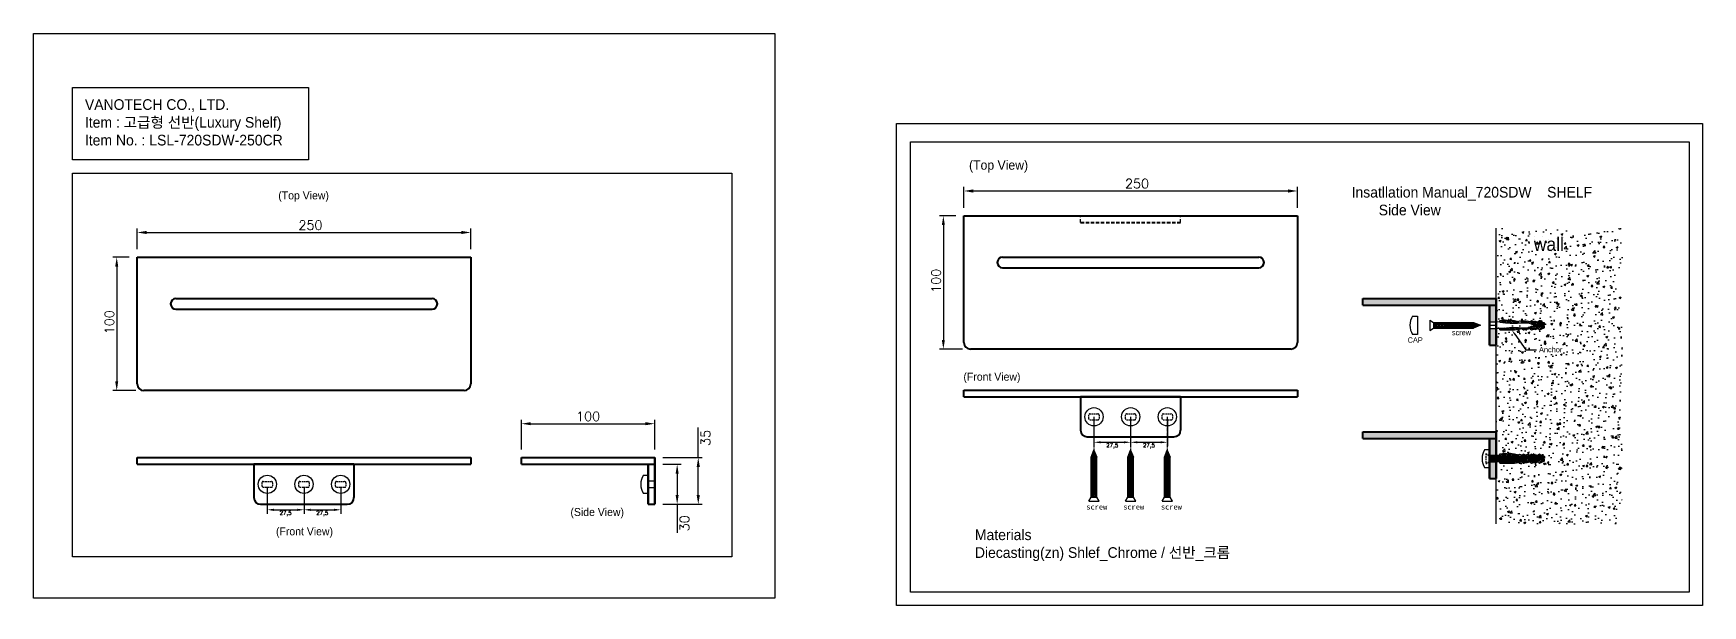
# Model space of a CAD drawing. Header units: millimetres. Extents: x -1927 to -675, y 727 to 1156.
import ezdxf
from ezdxf import colors
from ezdxf.entities.mleader import LeaderData, LeaderLine
from ezdxf.math import Vec2, Vec3

# ---------------------------------------------------------------- set-up
doc = ezdxf.new("R2010")
doc.units = ezdxf.units.MM
doc.header["$LTSCALE"] = 0.4
doc.linetypes.add('CENTER', pattern=[50.8, 31.75, -6.35, 6.35, -6.35])
doc.linetypes.add('HIDDEN', pattern=[9.525, 6.35, -3.175])
doc.layers.add('DWG', color=7, linetype='Continuous')
doc.layers.add('실선', color=7, linetype='Continuous', lineweight=25)
doc.styles.get("Standard").update_dxf_attribs({"font": 'txt.shx', "bigfont": 'whgtxt.shx'})
doc.styles.add('스타일', font='', dxfattribs={"height": 20})
doc.styles.get('스타일').set_extended_font_data('Gulim')
doc.dimstyles.new('ISO-25', dxfattribs={"dimtxt": 10, "dimasz": 3, "dimexe": 3, "dimexo": 2, "dimgap": 3, "dimtad": 2, "dimtxsty": 'Standard', "dimcen": 2.5, "dimadec": 0, "dimazin": 0, "dimtfac": 1, "dimtmove": 0, "dimatfit": 3, "dimfxl": 1, "dimarcsym": 0})

# ---------------------------------------------------------------- blocks, each defined once
blk = doc.blocks.new('*D14')
at = {"color": 0, "lineweight": -2, "transparency": 16777216}
for p, q in [((-1848.8, 994.6), (-1848.8, 1010.2)), ((-1841.8, 1007.2), (-1605.8, 1007.2)), ((-1598.8, 994.6), (-1598.8, 1010.2))]:
    blk.add_line(p, q, dxfattribs=at)
at = {"color": 0, "transparency": 16777216}
for points in [[(-1841.8, 1008.4), (-1841.8, 1006), (-1848.8, 1007.2)], [(-1605.8, 1008.4), (-1605.8, 1006), (-1598.8, 1007.2)]]:
    blk.add_solid(points, dxfattribs=at)
at = {"layer": 'Defpoints', "color": 0, "transparency": 16777216}
for p in [(-1598.8, 1007.2), (-1848.8, 988.6), (-1598.8, 988.6)]:
    blk.add_point(p, dxfattribs=at)
at = {"color": 7, "transparency": 16777216, "insert": (-1719, 1012.7), "char_height": 7, "attachment_point": 5}
blk.add_mtext('250', dxfattribs=at)
blk = doc.blocks.new('*D15')
at = {"color": 0, "lineweight": -2, "transparency": 16777216}
for p, q in [((-1854.8, 988.6), (-1867.2, 988.6)), ((-1864.2, 981.6), (-1864.2, 895.6)), ((-1849.8, 888.6), (-1867.2, 888.6))]:
    blk.add_line(p, q, dxfattribs=at)
at = {"color": 0, "transparency": 16777216}
for points in [[(-1865.4, 981.6), (-1863.1, 981.6), (-1864.2, 988.6)], [(-1865.4, 895.6), (-1863.1, 895.6), (-1864.2, 888.6)]]:
    blk.add_solid(points, dxfattribs=at)
at = {"layer": 'Defpoints', "color": 0, "transparency": 16777216}
for p in [(-1848.8, 988.6), (-1864.2, 888.6), (-1843.8, 888.6)]:
    blk.add_point(p, dxfattribs=at)
at = {"color": 7, "transparency": 16777216, "insert": (-1869.7, 939.9), "char_height": 7, "attachment_point": 5, "rotation": 90}
blk.add_mtext('100', dxfattribs=at)
blk = doc.blocks.new('*D12')
at = {"color": 0, "lineweight": -2, "transparency": 16777216}
for p, q in [((-1560.8, 844.4), (-1560.8, 866.8)), ((-1553.8, 863.8), (-1467.8, 863.8)), ((-1460.8, 844.4), (-1460.8, 866.8))]:
    blk.add_line(p, q, dxfattribs=at)
at = {"color": 0, "transparency": 16777216}
for points in [[(-1553.8, 865), (-1553.8, 862.7), (-1560.8, 863.8)], [(-1467.8, 865), (-1467.8, 862.7), (-1460.8, 863.8)]]:
    blk.add_solid(points, dxfattribs=at)
at = {"layer": 'Defpoints', "color": 0, "transparency": 16777216}
for p in [(-1460.8, 863.8), (-1560.8, 838.4), (-1460.8, 838.4)]:
    blk.add_point(p, dxfattribs=at)
at = {"color": 7, "transparency": 16777216, "insert": (-1510.8, 869.3), "char_height": 7, "attachment_point": 5}
blk.add_mtext('100', dxfattribs=at)
blk = doc.blocks.new('*D13')
at = {"color": 0, "lineweight": -2, "transparency": 16777216}
for p, q in [((-1454.8, 833.4), (-1441, 833.4)), ((-1444, 826.4), (-1444, 810.4)), ((-1454.8, 803.4), (-1441, 803.4)), ((-1444, 803.4), (-1444, 781.9))]:
    blk.add_line(p, q, dxfattribs=at)
at = {"color": 0, "transparency": 16777216}
for points in [[(-1445.2, 826.4), (-1442.9, 826.4), (-1444, 833.4)], [(-1445.2, 810.4), (-1442.9, 810.4), (-1444, 803.4)]]:
    blk.add_solid(points, dxfattribs=at)
at = {"layer": 'Defpoints', "color": 0, "transparency": 16777216}
for p in [(-1460.8, 833.4), (-1444, 833.4), (-1460.8, 803.4)]:
    blk.add_point(p, dxfattribs=at)
at = {"color": 7, "transparency": 16777216, "insert": (-1438.5, 789.1), "char_height": 7, "attachment_point": 5, "rotation": 90}
blk.add_mtext('30', dxfattribs=at)
blk = doc.blocks.new('*D11')
at = {"color": 0, "lineweight": -2, "transparency": 16777216}
for p, q in [((-1428.2, 838.4), (-1428.2, 861)), ((-1454.8, 838.4), (-1425.2, 838.4)), ((-1428.2, 810.4), (-1428.2, 831.4)), ((-1454.8, 803.4), (-1425.2, 803.4))]:
    blk.add_line(p, q, dxfattribs=at)
at = {"color": 0, "transparency": 16777216}
for points in [[(-1429.4, 831.4), (-1427, 831.4), (-1428.2, 838.4)], [(-1429.4, 810.4), (-1427, 810.4), (-1428.2, 803.4)]]:
    blk.add_solid(points, dxfattribs=at)
at = {"layer": 'Defpoints', "color": 0, "transparency": 16777216}
for p in [(-1460.8, 838.4), (-1460.8, 803.4), (-1428.2, 803.4)]:
    blk.add_point(p, dxfattribs=at)
at = {"color": 7, "transparency": 16777216, "insert": (-1422.7, 853.2), "char_height": 7, "attachment_point": 5, "rotation": 90}
blk.add_mtext('35', dxfattribs=at)
blk = doc.blocks.new('*D18')
at = {"color": 0, "lineweight": -2, "transparency": 16777216}
for p, q in [((-1131.5, 867), (-1131.5, 846.9)), ((-1104, 867), (-1104, 846.9)), ((-1126.5, 849.9), (-1109, 849.9))]:
    blk.add_line(p, q, dxfattribs=at)
at = {"color": 0, "transparency": 16777216}
for points in [[(-1126.5, 850.7), (-1126.5, 849.1), (-1131.5, 849.9)], [(-1109, 850.7), (-1109, 849.1), (-1104, 849.9)]]:
    blk.add_solid(points, dxfattribs=at)
at = {"layer": 'Defpoints', "color": 0, "transparency": 16777216}
for p in [(-1131.5, 869), (-1104, 869), (-1104, 849.9)]:
    blk.add_point(p, dxfattribs=at)
at = {"color": 7, "transparency": 16777216, "insert": (-1117.8, 847.2), "char_height": 3, "attachment_point": 5}
blk.add_mtext('27,5', dxfattribs=at)
blk = doc.blocks.new('*D19')
at = {"color": 0, "lineweight": -2, "transparency": 16777216}
for p, q in [((-1104, 867), (-1104, 846.9)), ((-1076.5, 867), (-1076.5, 846.9)), ((-1099, 849.9), (-1081.5, 849.9))]:
    blk.add_line(p, q, dxfattribs=at)
at = {"color": 0, "transparency": 16777216}
for points in [[(-1099, 850.7), (-1099, 849.1), (-1104, 849.9)], [(-1081.5, 850.7), (-1081.5, 849.1), (-1076.5, 849.9)]]:
    blk.add_solid(points, dxfattribs=at)
at = {"layer": 'Defpoints', "color": 0, "transparency": 16777216}
for p in [(-1104, 869), (-1076.5, 869), (-1076.5, 849.9)]:
    blk.add_point(p, dxfattribs=at)
at = {"color": 7, "transparency": 16777216, "insert": (-1090.3, 847.2), "char_height": 3, "attachment_point": 5}
blk.add_mtext('27,5', dxfattribs=at)
blk = doc.blocks.new('*D20')
at = {"color": 0, "lineweight": -2, "transparency": 16777216}
for p, q in [((-1229, 1025.7), (-1229, 1041.3)), ((-979, 1025.7), (-979, 1041.3)), ((-1222, 1038.3), (-986, 1038.3))]:
    blk.add_line(p, q, dxfattribs=at)
at = {"color": 0, "transparency": 16777216}
for points in [[(-1222, 1039.5), (-1222, 1037.1), (-1229, 1038.3)], [(-986, 1039.5), (-986, 1037.1), (-979, 1038.3)]]:
    blk.add_solid(points, dxfattribs=at)
at = {"layer": 'Defpoints', "color": 0, "transparency": 16777216}
for p in [(-979, 1038.3), (-1229, 1019.7), (-979, 1019.7)]:
    blk.add_point(p, dxfattribs=at)
at = {"color": 7, "transparency": 16777216, "insert": (-1099.2, 1043.8), "char_height": 7, "attachment_point": 5}
blk.add_mtext('250', dxfattribs=at)
blk = doc.blocks.new('*D21')
at = {"color": 0, "lineweight": -2, "transparency": 16777216}
for p, q in [((-1235, 1019.7), (-1247.4, 1019.7)), ((-1244.4, 1012.7), (-1244.4, 926.7)), ((-1230, 919.7), (-1247.4, 919.7))]:
    blk.add_line(p, q, dxfattribs=at)
at = {"color": 0, "transparency": 16777216}
for points in [[(-1245.6, 1012.7), (-1243.3, 1012.7), (-1244.4, 1019.7)], [(-1245.6, 926.7), (-1243.3, 926.7), (-1244.4, 919.7)]]:
    blk.add_solid(points, dxfattribs=at)
at = {"layer": 'Defpoints', "color": 0, "transparency": 16777216}
for p in [(-1229, 1019.7), (-1244.4, 919.7), (-1224, 919.7)]:
    blk.add_point(p, dxfattribs=at)
at = {"color": 7, "transparency": 16777216, "insert": (-1249.9, 971), "char_height": 7, "attachment_point": 5, "rotation": 90}
blk.add_mtext('100', dxfattribs=at)
blk = doc.blocks.new('*D22')
at = {"color": 0, "lineweight": -2, "transparency": 16777216}
for p, q in [((-1751.3, 816.4), (-1751.3, 796.3)), ((-1723.8, 816.4), (-1723.8, 796.3)), ((-1746.3, 799.3), (-1728.8, 799.3))]:
    blk.add_line(p, q, dxfattribs=at)
at = {"color": 0, "transparency": 16777216}
for points in [[(-1746.3, 800.1), (-1746.3, 798.4), (-1751.3, 799.3)], [(-1728.8, 800.1), (-1728.8, 798.4), (-1723.8, 799.3)]]:
    blk.add_solid(points, dxfattribs=at)
at = {"layer": 'Defpoints', "color": 0, "transparency": 16777216}
for p in [(-1751.3, 818.4), (-1723.8, 818.4), (-1723.8, 799.3)]:
    blk.add_point(p, dxfattribs=at)
at = {"color": 7, "transparency": 16777216, "insert": (-1737.6, 796.5), "char_height": 3, "attachment_point": 5}
blk.add_mtext('27,5', dxfattribs=at)
blk = doc.blocks.new('*D23')
at = {"color": 0, "lineweight": -2, "transparency": 16777216}
for p, q in [((-1723.8, 816.4), (-1723.8, 796.3)), ((-1696.3, 816.4), (-1696.3, 796.3)), ((-1718.8, 799.3), (-1701.3, 799.3))]:
    blk.add_line(p, q, dxfattribs=at)
at = {"color": 0, "transparency": 16777216}
for points in [[(-1718.8, 800.1), (-1718.8, 798.4), (-1723.8, 799.3)], [(-1701.3, 800.1), (-1701.3, 798.4), (-1696.3, 799.3)]]:
    blk.add_solid(points, dxfattribs=at)
at = {"layer": 'Defpoints', "color": 0, "transparency": 16777216}
for p in [(-1723.8, 818.4), (-1696.3, 818.4), (-1696.3, 799.3)]:
    blk.add_point(p, dxfattribs=at)
at = {"color": 7, "transparency": 16777216, "insert": (-1710.1, 796.5), "char_height": 3, "attachment_point": 5}
blk.add_mtext('27,5', dxfattribs=at)

msp = doc.modelspace()

# ---------------------------------------------------------------- hatches: boundary and pattern name
h = msp.add_hatch()
h.set_pattern_fill('AR-CONC', color=256, scale=0.08)
h.set_pattern_definition([(50, (-2894.735, -590.779), (14.574774, -1.275127), [1.524, -16.764]), (355, (-2894.735, -590.779), (-2.81947, 15.28455), [1.2192, -13.41125]), (100.45144, (-2893.52, -590.885), (11.7553, 14.00942), [1.2952, -14.24722]), (46.1842, (-2894.735, -586.715), (21.68632, -3.36339), [2.286, -25.146]), (96.6356, (-2892.928, -586.995), (18.99233, 19.79409), [1.9428, -21.37085]), (351.18415, (-2894.735, -586.715), (18.99233, 19.79409), [1.8288, -20.11678]), (21, (-2892.703, -587.731), (12.12915, -8.181216), [1.524, -16.764]), (326, (-2892.703, -587.731), (4.94416, 14.73504), [1.2192, -13.4112]), (71.45144, (-2891.692, -588.413), (17.07331, 6.55382), [1.2952, -14.247195]), (37.5, (-2894.735, -590.779), (0.247088, 6.764403), [0, -13.24864, 0, -13.6144, 0, -13.462]), (7.5, (-2894.735, -590.779), (5.345573, 8.014446), [0, -7.76224, 0, -12.94384, 0, -5.1308]), (327.5, (-2899.2663, -590.779), (10.847248, -0.4583), [0, -5.08, 0, -15.8496, 0, -21.0312]), (317.5, (-2901.298, -590.779), (11.850335, 2.03412), [0, -6.604, 0, -10.52576, 0, -14.9352])])
h.paths.add_polyline_path([(-735.388, 1010.365), (-829.963, 1010.365), (-829.963, 940.116), (-827.263, 940.116), (-827.263, 941.116), (-824.763, 941.116), (-824.763, 942.116), (-820.763, 941.116), (-820.763, 942.116), (-816.763, 941.116), (-815.921, 941.116), (-815.836, 941.031), (-813.321, 940.528, 0.14471399), (-813.208, 940.538), (-812.645, 940.761), (-810.412, 940.11, 0.77610035), (-810.215, 940.443), (-810.096, 940.35), (-809.647, 941.113), (-807.327, 940.533, 0.16132041), (-807.202, 940.542), (-806.663, 940.766), (-804.414, 940.111, 0.77610035), (-804.217, 940.444), (-803.781, 940.909), (-803.663, 941.116), (-801.412, 940.554, 1.40599434), (-800.852, 940.609, -0.25280737), (-800.722, 940.747), (-800.907, 940.687), (-800.59, 940.37, 0.60094222), (-801.171, 940.696, -0.25280737), (-801.301, 940.558), (-800.663, 940.766), (-798.411, 940.11, 0.77610035), (-798.214, 940.443), (-798.1, 940.339), (-797.642, 941.107), (-793.763, 939.366), (-793.763, 937.616), (-829.963, 937.616), (-829.963, 936.116), (-829.963, 935.116), (-827.263, 935.116), (-827.263, 935.366), (-822.017, 935.755), (-821.225, 935.814), (-819.991, 935.905), (-818.756, 935.997), (-817.438, 936.004), (-816.067, 935.959), (-814.697, 935.915), (-813.327, 935.87), (-811.956, 935.826), (-810.586, 935.781), (-809.409, 934.492, -1.13534124), (-809.723, 934.249), (-810.184, 935.032, 0.34318975), (-810.412, 935.123), (-812.09, 934.634), (-813.327, 935.87), (-814.697, 935.915), (-813.459, 934.677), (-816.774, 934.014), (-816.876, 934.116), (-824.763, 934.116), (-827.263, 934.116), (-827.263, 935.116), (-829.963, 935.116), (-829.963, 921.116), (-829.963, 840.135), (-827.263, 840.135), (-827.263, 841.135), (-824.763, 841.135), (-824.763, 842.135), (-820.763, 841.135), (-820.763, 842.135), (-816.763, 841.135), (-815.921, 841.135), (-815.836, 841.05), (-813.321, 840.546, 0.14471399), (-813.208, 840.557), (-812.645, 840.78), (-810.412, 840.128, 0.77610035), (-810.215, 840.462), (-810.096, 840.368), (-809.647, 841.131), (-807.327, 840.551, 0.16132041), (-807.202, 840.56), (-806.663, 840.785), (-804.414, 840.129, 0.77610035), (-804.217, 840.462), (-803.781, 840.927), (-803.663, 841.135), (-801.412, 840.572, 1.40599434), (-800.852, 840.628, -0.25280737), (-800.722, 840.766), (-800.907, 840.705), (-800.59, 840.388, 0.60094222), (-801.171, 840.714, -0.25280737), (-801.301, 840.576), (-800.663, 840.785), (-798.411, 840.128, 0.77610035), (-798.214, 840.462), (-798.1, 840.358), (-797.642, 841.126), (-793.763, 839.385), (-793.763, 838.385), (-803.462, 838.385), (-803.462, 838.809), (-804.555, 839.049), (-806.254, 839.422), (-807.588, 839.431), (-808.958, 839.475), (-810.394, 839.585), (-813.046, 839.585), (-813.921, 839.135), (-815.247, 839.135), (-816.573, 839.135), (-829.963, 839.604), (-829.963, 835.135), (-827.263, 835.135), (-827.263, 835.385), (-822.017, 835.773), (-821.225, 835.832), (-819.991, 835.924), (-818.756, 836.015), (-817.438, 836.022), (-816.067, 835.978), (-814.697, 835.933), (-813.327, 835.889), (-811.956, 835.844), (-810.586, 835.8), (-809.216, 835.755), (-807.846, 835.711), (-806.494, 835.685), (-805.831, 836.348), (-804.708, 836.551), (-803.591, 836.759), (-803.591, 836.885), (-803.462, 836.885), (-793.763, 836.885), (-793.763, 835.885), (-797.642, 834.144), (-798.184, 835.052, 0.34165706), (-798.411, 835.142), (-800.663, 834.485), (-801.301, 834.694, 0.25534685), (-801.49, 834.659), (-801.506, 834.674), (-803.663, 834.135), (-804.185, 835.048, 0.34684468), (-804.414, 835.141), (-805.603, 834.794), (-806.494, 835.685), (-807.846, 835.711), (-809.216, 835.755), (-810.586, 835.8), (-811.956, 835.844), (-813.327, 835.889), (-814.697, 835.933), (-813.459, 834.696), (-816.774, 834.033), (-816.876, 834.135), (-824.763, 834.135), (-827.263, 834.135), (-827.263, 835.135), (-829.963, 835.135), (-829.963, 821.135), (-829.963, 788.684), (-735.388, 788.684)])
h.paths.add_polyline_path([(-807.202, 834.709, 0.16132041), (-807.327, 834.719), (-809.647, 834.139), (-810.184, 835.051, 0.34318975), (-810.412, 835.141), (-812.663, 834.485), (-812.728, 834.512, 0.17129273), (-812.595, 834.505), (-810.263, 835.185), (-809.723, 834.268, 0.33237864), (-809.502, 834.175), (-807.263, 834.735)], flags=16)
h.paths.add_polyline_path([(-793.763, 936.866), (-793.763, 937.216), (-802.156, 937.216), (-802.617, 937.093), (-802.391, 936.866)], flags=16)
h.paths.add_polyline_path([(-793.881, 935.813), (-797.642, 934.126), (-798.184, 935.034, 0.34165706), (-798.411, 935.123), (-800.663, 934.466), (-801.301, 934.675, 0.25534685), (-801.49, 934.64), (-801.506, 934.656), (-803.663, 934.116), (-804.185, 935.03, 0.57941399), (-804.532, 935.03), (-804.577, 935.075), (-806.663, 934.466), (-807.202, 934.691, 0.16132041), (-807.327, 934.7), (-808.009, 934.53), (-809.216, 935.737), (-807.846, 935.692), (-806.494, 935.666), (-805.831, 936.329), (-804.708, 936.533), (-803.591, 936.741), (-801.634, 934.784), (-800.722, 934.486, 0.15105361), (-800.603, 934.484), (-798.089, 935.217), (-797.198, 934.325), (-793.881, 935.813, 0.52519749), (-793.821, 936.137), (-794.436, 936.866), (-793.821, 936.137, -0.52519749)], flags=16)
h.paths.add_polyline_path([(-798.826, 915.171), (-779.036, 915.171), (-779.036, 923.414), (-798.826, 923.414)], flags=24)
h.paths.add_polyline_path([(-804.254, 987.942), (-775.189, 987.942), (-775.189, 1008.549), (-804.254, 1008.549)], flags=24)
h = msp.add_hatch(color=256)
h.dxf.hatch_style = 1
h.paths.add_polyline_path([(-829.963, 957.616), (-929.963, 957.616), (-929.963, 952.616), (-829.963, 952.616)])
h.paths.add_polyline_path([(-829.963, 952.616), (-834.963, 952.616), (-834.963, 940.116), (-829.963, 940.116)])
h.paths.add_polyline_path([(-829.963, 935.116), (-834.963, 935.116), (-834.963, 922.616), (-829.963, 922.616)])
h = msp.add_hatch()
h.set_pattern_fill('ANSI31', color=256, scale=0.25, angle=90, style=0)
h.set_pattern_definition([(135, (293.0366, 884.62), (-0.561266, -0.561266), [])])
h.paths.add_polyline_path([(-847.003, 935.571), (-841.635, 937.616), (-847.003, 939.661), (-876.975, 939.661), (-876.975, 935.571)])
h = msp.add_hatch(color=256)
h.dxf.hatch_style = 1
h.paths.add_polyline_path([(-829.963, 857.635), (-929.963, 857.635), (-929.963, 852.635), (-829.963, 852.635)])
h.paths.add_polyline_path([(-829.963, 852.635), (-834.963, 852.635), (-834.963, 840.135), (-829.963, 840.135)])
h.paths.add_polyline_path([(-829.963, 835.135), (-834.963, 835.135), (-834.963, 830.78), (-834.963, 822.635), (-829.963, 822.635)])
h = msp.add_hatch()
h.set_pattern_fill('ANSI31', color=256, scale=0.25, angle=180, style=0)
h.set_pattern_definition([(225, (-1078.5284, 1978.68), (0.561266, -0.561266), [])])
h.paths.add_polyline_path([(-1129.48, 838.641), (-1131.525, 844.008), (-1133.57, 838.641), (-1133.57, 808.668), (-1129.48, 808.668)])
h = msp.add_hatch()
h.set_pattern_fill('ANSI31', color=256, scale=0.25, angle=180, style=0)
h.set_pattern_definition([(225, (-1051.0284, 1978.68), (0.561266, -0.561266), [])])
h.paths.add_polyline_path([(-1101.98, 838.641), (-1104.025, 844.008), (-1106.07, 838.641), (-1106.07, 808.668), (-1101.98, 808.668)])
h = msp.add_hatch()
h.set_pattern_fill('ANSI31', color=256, scale=0.25, angle=180, style=0)
h.set_pattern_definition([(225, (-1023.5284, 1978.68), (0.561266, -0.561266), [])])
h.paths.add_polyline_path([(-1074.48, 838.641), (-1076.525, 844.008), (-1078.57, 838.641), (-1078.57, 808.668), (-1074.48, 808.668)])
h = msp.add_hatch()
h.set_pattern_fill('ANSI31', color=256, scale=0.25, angle=90, style=0)
h.set_pattern_definition([(135, (335.04896, 784.6383), (-0.561266, -0.561266), [])])
h.paths.add_polyline_path([(-804.99, 835.59), (-799.623, 837.635), (-804.99, 839.68), (-834.963, 839.68), (-834.963, 835.59)])

# ---------------------------------------------------------------- linework, layer by layer
at = {"color": 3}
msp.add_line((-1897.369, 1051.63), (-1897.369, 1051.63), dxfattribs=at)
at = {"lineweight": 40}
for p, q in [((-1229.025, 1019.746), (-979.025, 1019.746)), ((-1229.025, 924.746), (-1229.025, 1019.746)), ((-979.025, 1019.746), (-979.025, 924.746)), ((-1200.025, 988.746), (-1008.025, 988.746)), ((-1848.826, 988.649), (-1598.826, 988.649)), ((-1848.826, 893.649), (-1848.826, 988.649)), ((-1598.826, 988.649), (-1598.826, 893.649)), ((-1200.025, 980.746), (-1008.025, 980.746)), ((-1819.826, 957.649), (-1627.826, 957.649)), ((-929.963, 952.616), (-929.963, 957.616)), ((-929.963, 957.616), (-829.963, 957.616)), ((-929.963, 952.616), (-829.963, 952.616)), ((-834.963, 922.616), (-834.963, 952.616)), ((-834.963, 952.616), (-834.963, 922.616)), ((-829.963, 922.616), (-829.963, 957.616)), ((-829.963, 957.616), (-829.963, 922.616)), ((-1819.826, 949.649), (-1627.826, 949.649)), ((-984.025, 919.746), (-1224.025, 919.746)), ((-834.963, 922.616), (-829.963, 922.616)), ((-834.963, 922.616), (-829.963, 922.616)), ((-1603.826, 888.649), (-1843.826, 888.649)), ((-1229.025, 889.008), (-979.025, 889.008)), ((-1229.025, 884.008), (-1229.025, 889.008)), ((-979.025, 889.008), (-979.025, 884.008)), ((-1229.025, 884.008), (-979.025, 884.008)), ((-1066.525, 884.008), (-1141.525, 884.008)), ((-1141.525, 884.008), (-1141.525, 859.008)), ((-1106.525, 884.008), (-1101.525, 884.008)), ((-1106.525, 884.008), (-1101.525, 884.008)), ((-1106.525, 884.008), (-1101.525, 884.008)), ((-1066.525, 884.008), (-1066.525, 859.008)), ((-1136.525, 854.008), (-1071.525, 854.008)), ((-929.963, 852.635), (-929.963, 857.635)), ((-929.963, 857.635), (-829.963, 857.635)), ((-929.963, 852.635), (-829.963, 852.635)), ((-834.963, 822.635), (-834.963, 852.635)), ((-834.963, 852.635), (-834.963, 822.635)), ((-829.963, 822.635), (-829.963, 857.635)), ((-829.963, 857.635), (-829.963, 822.635)), ((-1848.826, 838.381), (-1598.826, 838.381)), ((-1848.826, 833.381), (-1848.826, 838.381)), ((-1848.826, 833.381), (-1598.826, 833.381)), ((-1686.326, 833.381), (-1761.326, 833.381)), ((-1761.326, 833.381), (-1761.326, 808.381)), ((-1726.326, 833.381), (-1721.326, 833.381)), ((-1726.326, 833.381), (-1721.326, 833.381)), ((-1726.326, 833.381), (-1721.326, 833.381)), ((-1686.326, 833.381), (-1686.326, 808.381)), ((-1598.826, 838.381), (-1598.826, 833.381)), ((-1560.774, 833.381), (-1560.774, 838.381)), ((-1560.774, 838.381), (-1460.774, 838.381)), ((-1560.774, 833.381), (-1460.774, 833.381)), ((-1465.774, 803.381), (-1465.774, 833.381)), ((-1465.774, 833.381), (-1465.774, 803.381)), ((-1460.774, 803.381), (-1460.774, 838.381)), ((-1460.774, 838.381), (-1460.774, 803.381)), ((-834.963, 822.635), (-829.963, 822.635)), ((-834.963, 822.635), (-829.963, 822.635)), ((-1756.326, 803.381), (-1691.326, 803.381)), ((-1465.774, 803.381), (-1460.774, 803.381)), ((-1465.774, 803.381), (-1460.774, 803.381))]:
    msp.add_line(p, q, dxfattribs=at)
at = {"linetype": 'HIDDEN'}
for p, q in [((-1141.525, 1014.746), (-1141.525, 1019.746)), ((-1066.525, 1014.746), (-1066.525, 1019.746))]:
    msp.add_line(p, q, dxfattribs=at)
at = {"linetype": 'HIDDEN', "lineweight": 40}
msp.add_line((-1141.525, 1014.746), (-1066.525, 1014.746), dxfattribs=at)
at = {"lineweight": -3}
for p, q in [((-892.61, 944.462), (-889.01, 944.462)), ((-889.01, 944.462), (-889.01, 930.762)), ((-889.01, 930.762), (-892.61, 930.762)), ((-838.563, 844.48), (-834.963, 844.48)), ((-834.963, 844.48), (-834.963, 830.78)), ((-834.963, 830.78), (-838.563, 830.78)), ((-1469.374, 825.231), (-1465.774, 825.231)), ((-1465.774, 825.231), (-1465.774, 811.531)), ((-1465.774, 811.531), (-1469.374, 811.531))]:
    msp.add_line(p, q, dxfattribs=at)
at = {"lineweight": 30}
for p, q in [((-879.805, 941.441), (-879.805, 933.791)), ((-1135.35, 805.838), (-1127.7, 805.838)), ((-1107.85, 805.838), (-1100.2, 805.838)), ((-1080.35, 805.838), (-1072.7, 805.838))]:
    msp.add_line(p, q, dxfattribs=at)
for p, q in [((-879.805, 941.441), (-876.975, 939.661)), ((-879.805, 941.441), (-879.805, 933.791)), ((-876.975, 939.661), (-847.003, 939.661)), ((-876.975, 939.661), (-876.975, 935.571)), ((-847.003, 939.661), (-841.635, 937.616)), ((-822.9, 939.543), (-822.255, 939.496)), ((-822.255, 939.496), (-820.823, 939.39)), ((-820.823, 939.39), (-819.392, 939.283)), ((-819.392, 939.283), (-817.96, 939.177)), ((-817.96, 939.177), (-816.573, 939.116)), ((-816.573, 939.116), (-815.247, 939.116)), ((-815.247, 939.116), (-813.921, 939.116)), ((-813.921, 939.116), (-813.046, 939.566)), ((-813.046, 939.566), (-810.394, 939.566)), ((-810.394, 939.566), (-808.958, 939.457)), ((-808.958, 939.457), (-807.588, 939.412)), ((-807.588, 939.412), (-806.254, 939.404)), ((-806.254, 939.404), (-804.555, 939.031)), ((-804.555, 939.031), (-803.462, 938.791)), ((-803.462, 938.791), (-803.462, 938.366)), ((-879.805, 933.791), (-876.975, 935.571)), ((-876.975, 935.571), (-847.003, 935.571)), ((-841.635, 937.616), (-847.003, 935.571)), ((-822.017, 935.755), (-821.225, 935.814)), ((-821.225, 935.814), (-819.991, 935.905)), ((-819.991, 935.905), (-818.756, 935.997)), ((-818.756, 935.997), (-817.438, 936.004)), ((-817.438, 936.004), (-816.067, 935.959)), ((-816.067, 935.959), (-814.697, 935.915)), ((-814.697, 935.915), (-813.327, 935.87)), ((-813.327, 935.87), (-811.956, 935.826)), ((-811.956, 935.826), (-810.586, 935.781)), ((-810.586, 935.781), (-809.216, 935.737)), ((-809.216, 935.737), (-807.846, 935.692)), ((-807.846, 935.692), (-806.494, 935.666)), ((-806.494, 935.666), (-805.831, 936.329)), ((-805.831, 936.329), (-804.708, 936.533)), ((-804.708, 936.533), (-803.591, 936.741)), ((-803.591, 936.741), (-803.591, 936.866)), ((-803.591, 936.866), (-803.462, 936.866)), ((-1133.57, 838.641), (-1131.525, 844.008)), ((-1133.57, 808.668), (-1133.57, 838.641)), ((-1131.525, 844.008), (-1129.48, 838.641)), ((-1129.48, 808.668), (-1129.48, 838.641)), ((-1106.07, 838.641), (-1104.025, 844.008)), ((-1106.07, 808.668), (-1106.07, 838.641)), ((-1104.025, 844.008), (-1101.98, 838.641)), ((-1101.98, 808.668), (-1101.98, 838.641)), ((-1078.57, 838.641), (-1076.525, 844.008)), ((-1078.57, 808.668), (-1078.57, 838.641)), ((-1076.525, 844.008), (-1074.48, 838.641)), ((-1074.48, 808.668), (-1074.48, 838.641)), ((-834.963, 839.68), (-804.99, 839.68)), ((-832.133, 839.68), (-802.16, 839.68)), ((-831.133, 839.68), (-801.16, 839.68)), ((-822.9, 839.562), (-822.255, 839.514)), ((-822.255, 839.514), (-820.823, 839.408)), ((-820.823, 839.408), (-819.392, 839.302)), ((-819.392, 839.302), (-817.96, 839.196)), ((-817.96, 839.196), (-816.573, 839.135)), ((-816.573, 839.135), (-815.247, 839.135)), ((-815.247, 839.135), (-813.921, 839.135)), ((-813.921, 839.135), (-813.046, 839.585)), ((-813.046, 839.585), (-810.394, 839.585)), ((-810.394, 839.585), (-808.958, 839.475)), ((-808.958, 839.475), (-807.588, 839.431)), ((-807.588, 839.431), (-806.254, 839.422)), ((-806.254, 839.422), (-804.555, 839.049)), ((-804.99, 839.68), (-799.623, 837.635)), ((-804.555, 839.049), (-803.462, 838.809)), ((-803.462, 838.809), (-803.462, 838.385)), ((-802.16, 839.68), (-796.793, 837.635)), ((-801.16, 839.68), (-795.793, 837.635)), ((-834.963, 835.59), (-804.99, 835.59)), ((-832.133, 835.59), (-802.16, 835.59)), ((-831.133, 835.59), (-801.16, 835.59)), ((-822.017, 835.773), (-821.225, 835.832)), ((-821.225, 835.832), (-819.991, 835.924)), ((-819.991, 835.924), (-818.756, 836.015)), ((-818.756, 836.015), (-817.438, 836.022)), ((-817.438, 836.022), (-816.067, 835.978)), ((-816.067, 835.978), (-814.697, 835.933)), ((-814.697, 835.933), (-813.327, 835.889)), ((-813.327, 835.889), (-811.956, 835.844)), ((-811.956, 835.844), (-810.586, 835.8)), ((-810.586, 835.8), (-809.216, 835.755)), ((-809.216, 835.755), (-807.846, 835.711)), ((-807.846, 835.711), (-806.494, 835.685)), ((-806.494, 835.685), (-805.831, 836.348)), ((-805.831, 836.348), (-804.708, 836.551)), ((-799.623, 837.635), (-804.99, 835.59)), ((-804.708, 836.551), (-803.591, 836.759)), ((-803.591, 836.759), (-803.591, 836.885)), ((-803.591, 836.885), (-803.462, 836.885)), ((-796.793, 837.635), (-802.16, 835.59)), ((-795.793, 837.635), (-801.16, 835.59)), ((-1135.35, 805.838), (-1133.57, 808.668)), ((-1135.35, 805.838), (-1127.7, 805.838)), ((-1133.57, 808.668), (-1129.48, 808.668)), ((-1127.7, 805.838), (-1129.48, 808.668)), ((-1107.85, 805.838), (-1106.07, 808.668)), ((-1107.85, 805.838), (-1100.2, 805.838)), ((-1106.07, 808.668), (-1101.98, 808.668)), ((-1100.2, 805.838), (-1101.98, 808.668)), ((-1080.35, 805.838), (-1078.57, 808.668)), ((-1080.35, 805.838), (-1072.7, 805.838)), ((-1078.57, 808.668), (-1074.48, 808.668)), ((-1072.7, 805.838), (-1074.48, 808.668))]:
    msp.add_line(p, q)
at = {"linetype": 'HIDDEN', "lineweight": -3, "ltscale": 0.2}
for p, q in [((-834.963, 940.116), (-829.963, 940.116)), ((-834.963, 935.116), (-829.963, 935.116)), ((-834.963, 840.135), (-829.963, 840.135)), ((-834.963, 835.135), (-829.963, 835.135)), ((-1465.774, 820.881), (-1460.774, 820.881)), ((-1465.774, 815.881), (-1460.774, 815.881))]:
    msp.add_line(p, q, dxfattribs=at)
at = {"color": 7, "linetype": 'Continuous', "lineweight": 15}
for p, q in [((-827.263, 940.116), (-829.963, 940.116)), ((-827.263, 939.866), (-827.263, 940.116)), ((-829.963, 935.116), (-827.263, 935.116)), ((-827.263, 935.116), (-827.263, 935.366)), ((-827.263, 840.135), (-829.963, 840.135)), ((-827.263, 839.885), (-827.263, 840.135)), ((-829.963, 835.135), (-827.263, 835.135)), ((-827.263, 835.135), (-827.263, 835.385))]:
    msp.add_line(p, q, dxfattribs=at)
at = {"color": 1, "linetype": 'CENTER', "lineweight": -3, "ltscale": 0.2}
for p, q in [((-834.963, 937.616), (-829.963, 937.616)), ((-834.963, 837.635), (-829.963, 837.635))]:
    msp.add_line(p, q, dxfattribs=at)
at = {"color": 1, "linetype": 'CENTER', "ltscale": 0.05}
msp.add_line((-833.963, 937.616), (-829.963, 937.616), dxfattribs=at)
at = {"linetype": 'HIDDEN', "lineweight": -3, "ltscale": 0.4}
for p, q in [((-1135.525, 870.208), (-1135.525, 867.808)), ((-1134.525, 871.208), (-1128.525, 871.208)), ((-1134.525, 866.808), (-1128.525, 866.808)), ((-1127.525, 870.208), (-1127.525, 867.808)), ((-1108.025, 870.208), (-1108.025, 867.808)), ((-1107.025, 871.208), (-1101.025, 871.208)), ((-1107.025, 866.808), (-1101.025, 866.808)), ((-1100.025, 870.208), (-1100.025, 867.808)), ((-1080.525, 870.208), (-1080.525, 867.808)), ((-1079.525, 871.208), (-1073.525, 871.208)), ((-1079.525, 866.808), (-1073.525, 866.808)), ((-1072.525, 870.208), (-1072.525, 867.808)), ((-1755.326, 819.581), (-1755.326, 817.181)), ((-1754.326, 820.581), (-1748.326, 820.581)), ((-1754.326, 816.181), (-1748.326, 816.181)), ((-1747.326, 819.581), (-1747.326, 817.181)), ((-1727.826, 819.581), (-1727.826, 817.181)), ((-1726.826, 820.581), (-1720.826, 820.581)), ((-1726.826, 816.181), (-1720.826, 816.181)), ((-1719.826, 819.581), (-1719.826, 817.181)), ((-1700.326, 819.581), (-1700.326, 817.181)), ((-1699.326, 820.581), (-1693.326, 820.581)), ((-1699.326, 816.181), (-1693.326, 816.181)), ((-1692.326, 819.581), (-1692.326, 817.181))]:
    msp.add_line(p, q, dxfattribs=at)
at = {"color": 1, "linetype": 'CENTER', "ltscale": 0.2}
for p, q in [((-1131.525, 869.008), (-1131.525, 844.008)), ((-1104.025, 869.008), (-1104.025, 844.008)), ((-1076.525, 869.008), (-1076.525, 844.008))]:
    msp.add_line(p, q, dxfattribs=at)
at = {"linetype": 'HIDDEN', "lineweight": 30, "ltscale": 0.5}
msp.add_line((-837.793, 841.46), (-837.793, 833.81), dxfattribs=at)
at = {"linetype": 'HIDDEN', "ltscale": 0.5}
for p, q in [((-837.793, 841.46), (-834.963, 839.68)), ((-837.793, 841.46), (-837.793, 833.81)), ((-834.963, 839.68), (-834.963, 835.59)), ((-837.793, 833.81), (-834.963, 835.59))]:
    msp.add_line(p, q, dxfattribs=at)
at = {"color": 6}
msp.add_line((-829.963, 837.635), (-795.793, 837.635), dxfattribs=at)
at = {"color": 3}
for points in [[(-1926.707, 1156.462), (-1370.901, 1156.462), (-1370.901, 733.089), (-1926.707, 733.089)], [(-1897.416, 1115.934), (-1720.547, 1115.934), (-1720.547, 1061.777), (-1897.416, 1061.777)], [(-1279.647, 1088.785), (-675.165, 1088.785), (-675.165, 727.446), (-1279.647, 727.446)]]:
    msp.add_lwpolyline(points, close=True, dxfattribs=at)
at = {"color": 6}
for points in [[(-1269.062, 1075.101), (-685.165, 1075.101), (-685.165, 737.446), (-1269.062, 737.446)], [(-1402.945, 764.028), (-1897.369, 764.028), (-1897.369, 1051.63), (-1402.945, 1051.63)]]:
    msp.add_lwpolyline(points, close=True, dxfattribs=at)
msp.add_lwpolyline([(-829.963, 788.684), (-829.963, 1010.365)])
at = {"lineweight": -3}
for centre in [(-1131.525, 869.008), (-1104.025, 869.008), (-1076.525, 869.008), (-1751.326, 818.381), (-1723.826, 818.381), (-1696.326, 818.381)]:
    msp.add_circle(centre, 6.85, dxfattribs=at)
at = {"lineweight": 40}
for centre, radius, start, end in [((-1200.025, 984.746), 4, 90, 270), ((-1008.025, 984.746), 4, 270, 90), ((-1819.826, 953.649), 4, 90, 270), ((-1627.826, 953.649), 4, 270, 90), ((-1224.025, 924.746), 5, 180, 270), ((-984.025, 924.746), 5, 270, 0), ((-1843.826, 893.649), 5, 180, 270), ((-1603.826, 893.649), 5, 270, 0), ((-1136.525, 859.008), 5, 180, 270), ((-1071.525, 859.008), 5, 270, 0), ((-1756.326, 808.381), 5, 180, 270), ((-1691.326, 808.381), 5, 270, 0)]:
    msp.add_arc(centre, radius, start, end, dxfattribs=at)
at = {"lineweight": -3}
for centre in [(-881.751, 937.612), (-827.704, 837.63), (-1458.515, 818.381)]:
    msp.add_arc(centre, 12.839, 147.756009, 212.243991, dxfattribs=at)
at = {"linetype": 'HIDDEN', "lineweight": -3, "ltscale": 0.4}
for centre, start, end in [((-1134.525, 870.208), 90, 180), ((-1134.525, 867.808), 180, 270), ((-1128.525, 870.208), 0, 90), ((-1128.525, 867.808), 270, 0), ((-1107.025, 870.208), 90, 180), ((-1107.025, 867.808), 180, 270), ((-1101.025, 870.208), 0, 90), ((-1101.025, 867.808), 270, 0), ((-1079.525, 870.208), 90, 180), ((-1079.525, 867.808), 180, 270), ((-1073.525, 870.208), 0, 90), ((-1073.525, 867.808), 270, 0), ((-1754.326, 819.581), 90, 180), ((-1754.326, 817.181), 180, 270), ((-1748.326, 819.581), 0, 90), ((-1748.326, 817.181), 270, 0), ((-1726.826, 819.581), 90, 180), ((-1726.826, 817.181), 180, 270), ((-1720.826, 819.581), 0, 90), ((-1720.826, 817.181), 270, 0), ((-1699.326, 819.581), 90, 180), ((-1699.326, 817.181), 180, 270), ((-1693.326, 819.581), 0, 90), ((-1693.326, 817.181), 270, 0)]:
    msp.add_arc(centre, 1, start, end, dxfattribs=at)
at = {"layer": 'DWG'}
for p, q in [((-827.263, 941.116), (-816.283, 941.116)), ((-827.263, 939.866), (-827.263, 941.116)), ((-827.263, 939.866), (-822.9, 939.543)), ((-824.763, 941.116), (-824.763, 941.86)), ((-824.514, 942.054), (-820.763, 941.116)), ((-820.763, 941.116), (-820.763, 941.86)), ((-820.514, 942.054), (-816.763, 941.116)), ((-816.243, 941.113), (-813.321, 940.528)), ((-812.709, 940.736), (-813.208, 940.538)), ((-810.412, 940.11), (-812.579, 940.742)), ((-809.723, 940.984), (-810.184, 940.201)), ((-809.502, 941.076), (-807.327, 940.533)), ((-806.728, 940.739), (-807.202, 940.542)), ((-804.414, 940.111), (-806.595, 940.747)), ((-803.738, 940.985), (-804.185, 940.203)), ((-803.516, 941.08), (-801.412, 940.554)), ((-800.722, 940.747), (-801.301, 940.558)), ((-800.603, 940.749), (-798.411, 940.11)), ((-798.184, 940.199), (-797.733, 940.954)), ((-797.48, 941.034), (-793.881, 939.42)), ((-793.763, 939.237), (-793.763, 938.016)), ((-827.263, 935.366), (-822.017, 935.755)), ((-827.263, 934.116), (-827.263, 935.366)), ((-827.263, 934.116), (-824.763, 934.116)), ((-824.763, 934.116), (-816.763, 934.116)), ((-816.763, 934.116), (-816.283, 934.116)), ((-816.243, 934.12), (-813.323, 934.705)), ((-812.728, 934.494), (-813.206, 934.693)), ((-810.412, 935.123), (-812.595, 934.486)), ((-809.723, 934.249), (-810.184, 935.032)), ((-809.502, 934.157), (-807.327, 934.7)), ((-806.728, 934.494), (-807.202, 934.691)), ((-804.414, 935.122), (-806.595, 934.486)), ((-803.738, 934.248), (-804.185, 935.03)), ((-803.516, 934.153), (-801.412, 934.679)), ((-802.156, 938.016), (-793.763, 938.016)), ((-802.156, 937.216), (-793.763, 937.216)), ((-800.722, 934.486), (-801.301, 934.675)), ((-800.603, 934.484), (-798.411, 935.123)), ((-798.184, 935.034), (-797.733, 934.279)), ((-797.48, 934.199), (-793.881, 935.813)), ((-793.763, 935.996), (-793.763, 937.216)), ((-827.263, 841.135), (-816.283, 841.135)), ((-827.263, 839.885), (-827.263, 841.135)), ((-827.263, 839.885), (-822.9, 839.562)), ((-824.763, 841.135), (-824.763, 841.879)), ((-824.514, 842.073), (-820.763, 841.135)), ((-820.763, 841.135), (-820.763, 841.879)), ((-820.514, 842.073), (-816.763, 841.135)), ((-816.243, 841.131), (-813.321, 840.546)), ((-812.709, 840.754), (-813.208, 840.557)), ((-810.412, 840.128), (-812.579, 840.761)), ((-809.723, 841.002), (-810.184, 840.219)), ((-809.502, 841.095), (-807.327, 840.551)), ((-806.728, 840.758), (-807.202, 840.56)), ((-804.414, 840.129), (-806.595, 840.765)), ((-803.738, 841.003), (-804.185, 840.222)), ((-803.516, 841.098), (-801.412, 840.572)), ((-800.722, 840.766), (-801.301, 840.576)), ((-800.603, 840.768), (-798.411, 840.128)), ((-798.184, 840.218), (-797.733, 840.973)), ((-797.48, 841.053), (-793.881, 839.438)), ((-793.763, 839.255), (-793.763, 838.035)), ((-827.263, 835.385), (-822.017, 835.773)), ((-827.263, 834.135), (-827.263, 835.385)), ((-827.263, 834.135), (-824.763, 834.135)), ((-824.763, 834.135), (-816.763, 834.135)), ((-816.763, 834.135), (-816.283, 834.135)), ((-816.243, 834.139), (-813.323, 834.723)), ((-812.728, 834.512), (-813.206, 834.711)), ((-810.412, 835.141), (-812.595, 834.505)), ((-809.723, 834.268), (-810.184, 835.051)), ((-809.502, 834.175), (-807.327, 834.719)), ((-806.728, 834.512), (-807.202, 834.709)), ((-804.414, 835.141), (-806.595, 834.505)), ((-803.738, 834.266), (-804.185, 835.048)), ((-803.516, 834.172), (-801.412, 834.698)), ((-802.156, 838.035), (-793.763, 838.035)), ((-802.156, 837.235), (-793.763, 837.235)), ((-800.722, 834.504), (-801.301, 834.694)), ((-800.603, 834.502), (-798.411, 835.142)), ((-798.184, 835.052), (-797.733, 834.297)), ((-797.48, 834.217), (-793.881, 835.832)), ((-793.763, 836.014), (-793.763, 837.235))]:
    msp.add_line(p, q, dxfattribs=at)
at = {"layer": 'DWG', "color": 7, "linetype": 'Continuous'}
for p, q in [((-803.462, 938.366), (-793.763, 938.366)), ((-803.462, 936.866), (-793.763, 936.866)), ((-803.462, 838.385), (-793.763, 838.385)), ((-803.462, 836.885), (-793.763, 836.885))]:
    msp.add_line(p, q, dxfattribs=at)
at = {"layer": 'DWG'}
for centre, start, end in [((-824.563, 941.86), 75.963757, 180), ((-820.563, 941.86), 75.963757, 180), ((-816.283, 940.916), 78.690068, 90), ((-813.282, 940.724), 258.690068, 291.627416), ((-812.635, 940.55), 73.739795, 111.627416), ((-810.356, 940.302), 253.739795, 329.506576), ((-809.55, 940.882), 75.963757, 149.506576), ((-807.279, 940.727), 255.963757, 292.619865), ((-806.651, 940.555), 73.739795, 112.619865), ((-804.358, 940.303), 253.739795, 330.255119), ((-803.564, 940.886), 75.963757, 150.255119), ((-801.364, 940.748), 255.963757, 288.098978), ((-800.659, 940.557), 73.739795, 108.098978), ((-798.355, 940.302), 253.739795, 329.192175), ((-797.562, 940.852), 65.83337, 149.192175), ((-793.963, 939.237), 0, 65.83337), ((-816.283, 934.316), 270, 281.309932), ((-813.283, 934.508), 67.380135, 101.309932), ((-812.651, 934.678), 247.380135, 286.260205), ((-810.356, 934.931), 30.493424, 106.260205), ((-809.55, 934.351), 210.493424, 284.036243), ((-807.279, 934.506), 67.380135, 104.036243), ((-806.651, 934.678), 247.380135, 286.260205), ((-804.358, 934.93), 29.744881, 106.260205), ((-803.564, 934.347), 209.744881, 284.036243), ((-801.364, 934.485), 71.901022, 104.036243), ((-800.659, 934.676), 251.901022, 286.260205), ((-798.355, 934.931), 30.807825, 106.260205), ((-797.562, 934.381), 210.807825, 294.16663), ((-793.963, 935.996), 294.16663, 0), ((-824.563, 841.879), 75.963757, 180), ((-820.563, 841.879), 75.963757, 180), ((-816.283, 840.935), 78.690068, 90), ((-813.282, 840.743), 258.690068, 291.627416), ((-812.635, 840.569), 73.739795, 111.627416), ((-810.356, 840.32), 253.739795, 329.506576), ((-809.55, 840.901), 75.963757, 149.506576), ((-807.279, 840.745), 255.963757, 292.619865), ((-806.651, 840.573), 73.739795, 112.619865), ((-804.358, 840.321), 253.739795, 330.255119), ((-803.564, 840.904), 75.963757, 150.255119), ((-801.364, 840.766), 255.963757, 288.098978), ((-800.659, 840.576), 73.739795, 108.098978), ((-798.355, 840.32), 253.739795, 329.192175), ((-797.562, 840.87), 65.83337, 149.192175), ((-793.963, 839.255), 0, 65.83337), ((-816.283, 834.335), 270, 281.309932), ((-813.283, 834.527), 67.380135, 101.309932), ((-812.651, 834.697), 247.380135, 286.260205), ((-810.356, 834.949), 30.493424, 106.260205), ((-809.55, 834.369), 210.493424, 284.036243), ((-807.279, 834.525), 67.380135, 104.036243), ((-806.651, 834.697), 247.380135, 286.260205), ((-804.358, 834.949), 29.744881, 106.260205), ((-803.564, 834.366), 209.744881, 284.036243), ((-801.364, 834.504), 71.901022, 104.036243), ((-800.659, 834.694), 251.901022, 286.260205), ((-798.355, 834.95), 30.807825, 106.260205), ((-797.562, 834.399), 210.807825, 294.16663), ((-793.963, 836.014), 294.16663, 0)]:
    msp.add_arc(centre, 0.2, start, end, dxfattribs=at)
at = {"layer": '실선', "color": 2}
for p, q in [((-827.263, 940.526), (-826.551, 939.814)), ((-826.528, 941.116), (-825.119, 939.708)), ((-825.202, 941.116), (-823.687, 939.602)), ((-823.876, 941.116), (-822.255, 939.496)), ((-822.55, 941.116), (-820.823, 939.39)), ((-821.225, 941.116), (-819.392, 939.283)), ((-819.899, 941.116), (-817.96, 939.177)), ((-818.573, 941.116), (-816.573, 939.116)), ((-817.247, 941.116), (-815.247, 939.116)), ((-815.836, 941.031), (-813.921, 939.116)), ((-814.179, 940.7), (-813.046, 939.566)), ((-811.154, 940.326), (-810.329, 939.501)), ((-810.005, 940.504), (-808.958, 939.457)), ((-809.169, 940.993), (-807.588, 939.412)), ((-807.401, 940.551), (-806.254, 939.404)), ((-806.137, 940.613), (-804.555, 939.031)), ((-804.307, 940.109), (-802.565, 938.366)), ((-803.781, 940.909), (-801.239, 938.366)), ((-802.33, 940.783), (-799.913, 938.366)), ((-800.907, 940.687), (-798.587, 938.366)), ((-799.249, 940.354), (-797.261, 938.366)), ((-798.029, 940.459), (-795.936, 938.366)), ((-797.113, 940.87), (-794.61, 938.366)), ((-794.708, 939.791), (-793.763, 938.845)), ((-827.263, 935.222), (-826.157, 934.116)), ((-826.163, 935.448), (-824.831, 934.116)), ((-824.928, 935.539), (-823.505, 934.116)), ((-823.694, 935.631), (-822.18, 934.116)), ((-822.46, 935.722), (-820.854, 934.116)), ((-821.225, 935.814), (-819.528, 934.116)), ((-819.991, 935.905), (-818.202, 934.116)), ((-818.756, 935.997), (-816.876, 934.116)), ((-817.438, 936.004), (-815.669, 934.235)), ((-816.067, 935.959), (-814.564, 934.456)), ((-814.697, 935.915), (-813.459, 934.677)), ((-813.327, 935.87), (-812.09, 934.634)), ((-811.956, 935.826), (-811.064, 934.933)), ((-810.586, 935.781), (-809.07, 934.265)), ((-809.216, 935.737), (-808.009, 934.53)), ((-807.846, 935.692), (-806.632, 934.479)), ((-806.494, 935.666), (-805.603, 934.776)), ((-805.754, 936.252), (-804.577, 935.075)), ((-804.708, 936.533), (-802.566, 934.391)), ((-803.591, 936.741), (-801.506, 934.656)), ((-802.391, 936.866), (-800.142, 934.618)), ((-801.065, 936.866), (-799.116, 934.918)), ((-799.739, 936.866), (-797.198, 934.325)), ((-798.413, 936.866), (-796.282, 934.736)), ((-797.087, 936.866), (-795.367, 935.147)), ((-795.761, 936.866), (-794.452, 935.557)), ((-794.436, 936.866), (-793.763, 936.194)), ((-827.263, 840.544), (-826.551, 839.832)), ((-826.528, 841.135), (-825.119, 839.726)), ((-825.202, 841.135), (-823.687, 839.62)), ((-823.876, 841.135), (-822.255, 839.514)), ((-822.55, 841.135), (-820.823, 839.408)), ((-821.225, 841.135), (-819.392, 839.302)), ((-819.899, 841.135), (-817.96, 839.196)), ((-818.573, 841.135), (-816.573, 839.135)), ((-817.247, 841.135), (-815.247, 839.135)), ((-815.836, 841.05), (-813.921, 839.135)), ((-814.179, 840.718), (-813.046, 839.585)), ((-811.154, 840.345), (-810.329, 839.52)), ((-810.005, 840.522), (-808.958, 839.475)), ((-809.169, 841.011), (-807.588, 839.431)), ((-807.401, 840.569), (-806.254, 839.422)), ((-806.137, 840.632), (-804.555, 839.049)), ((-804.307, 840.128), (-802.565, 838.385)), ((-803.781, 840.927), (-801.239, 838.385)), ((-802.33, 840.802), (-799.913, 838.385)), ((-800.907, 840.705), (-798.587, 838.385)), ((-799.249, 840.373), (-797.261, 838.385)), ((-798.029, 840.478), (-795.936, 838.385)), ((-797.113, 840.888), (-794.61, 838.385)), ((-794.708, 839.809), (-793.763, 838.864)), ((-827.263, 835.241), (-826.157, 834.135)), ((-826.163, 835.466), (-824.831, 834.135)), ((-824.928, 835.558), (-823.505, 834.135)), ((-823.694, 835.649), (-822.18, 834.135)), ((-822.46, 835.741), (-820.854, 834.135)), ((-821.225, 835.832), (-819.528, 834.135)), ((-819.991, 835.924), (-818.202, 834.135)), ((-818.756, 836.015), (-816.876, 834.135)), ((-817.438, 836.022), (-815.669, 834.254)), ((-816.067, 835.978), (-814.564, 834.475)), ((-814.697, 835.933), (-813.459, 834.696)), ((-813.327, 835.889), (-812.09, 834.652)), ((-811.956, 835.844), (-811.064, 834.951)), ((-810.586, 835.8), (-809.07, 834.283)), ((-809.216, 835.755), (-808.009, 834.548)), ((-807.846, 835.711), (-806.632, 834.498)), ((-806.494, 835.685), (-805.603, 834.794)), ((-805.754, 836.271), (-804.577, 835.093)), ((-804.708, 836.551), (-802.566, 834.409)), ((-803.591, 836.759), (-801.506, 834.674)), ((-802.391, 836.885), (-800.142, 834.637)), ((-801.065, 836.885), (-799.116, 834.936)), ((-799.739, 836.885), (-797.198, 834.344)), ((-798.413, 836.885), (-796.282, 834.754)), ((-797.087, 836.885), (-795.367, 835.165)), ((-795.761, 836.885), (-794.452, 835.576)), ((-794.436, 836.885), (-793.763, 836.212))]:
    msp.add_line(p, q, dxfattribs=at)

# ---------------------------------------------------------------- texts
at = {"color": 3, "insert": (-1888.061, 1107.109), "char_height": 8, "width": 363.40321, "attachment_point": 1, "style": '스타일'}
msp.add_mtext('\\pxt4;{\\C6;VANOTECH CO., LTD.\\P\\ptz;\\C256;Item : 고급형 선반(Luxury Shelf)\\PItem No. : LSL-720SDW-250CR}', dxfattribs=at)
at = {"width": 133.15596, "attachment_point": 1, "style": '스타일'}
for s, insert, char_height in [('(Top View)', (-1225.181, 1061.249), 7), ('(Top View)', (-1743.079, 1038.005), 6), ('(Front View)', (-1229.362, 902.078), 6), ('(Side View)', (-1524.023, 800.625), 6), ('(Front View)', (-1744.798, 786.137), 6)]:
    msp.add_mtext(s, dxfattribs=dict(at, insert=insert, char_height=char_height))
at = {"attachment_point": 1}
for s, width, insert, char_height in [('{\\fGulim|b0|i0|c129|p50;Insatllation Manual_720SDW    SHELF\\P       Side View}', 221.60141, (-938.364, 1041.377), 8), ('{\\fGulim|b0|i0|c129|p50;wall}', 143.90332, (-801.713, 1003.402), 10), ('{\\fGulim|b0|i0|c129|p50;CAP}', 13.55127, (-896.329, 928.554), 4), ('{\\fGulim|b0|i0|c129|p50;screw}', 13.55127, (-863.191, 934.15), 4), ('{\\fGulimChe|b0|i0|c129|p49;screw}', 13.55127, (-1137.219, 803.498), 4), ('{\\fGulimChe|b0|i0|c129|p49;screw}', 13.55127, (-1109.571, 803.498), 4), ('{\\fGulimChe|b0|i0|c129|p49;screw}', 13.55127, (-1081.289, 803.498), 4)]:
    msp.add_mtext_dynamic_manual_height_columns(s, width=width, gutter_width=12.5, heights=[0], dxfattribs=dict(at, insert=insert, char_height=char_height))
at = {"color": 6, "insert": (-1220.788, 784.562), "char_height": 8, "width": 386.62251, "attachment_point": 1}
msp.add_mtext('{\\fGulim|b0|i0|c129|p50;\\C256;Materials\\PDiecasting(zn) Shlef_Chrome / 선반_크롬}', dxfattribs=at)

# ---------------------------------------------------------------- dimensions: what is measured, and where the dimension line sits
at = {"color": 5}
for base, p1, p2, picture, middle in [((-979.025, 1038.296), (-1229.025, 1019.746), (-979.025, 1019.746), '*D20', (-1099.18, 1038.296)), ((-1598.826, 1007.2), (-1848.826, 988.649), (-1598.826, 988.649), '*D14', (-1718.981, 1007.2))]:
    dim = msp.add_linear_dim(base=base, p1=p1, p2=p2, dimstyle='ISO-25', override={"dimtxt": 7, "dimasz": 7, "dimexo": 6, "dimgap": 2, "dimclrt": 7}, dxfattribs=at)
    dim.commit()
    dim.dimension.update_dxf_attribs({"geometry": picture, "text_midpoint": middle, "dimtype": 160})
for base, p1, p2, picture, middle in [((-1244.444, 919.746), (-1229.025, 1019.746), (-1224.025, 919.746), '*D21', (-1244.444, 971.037)), ((-1864.245, 888.649), (-1848.826, 988.649), (-1843.826, 888.649), '*D15', (-1864.245, 939.941)), ((-1428.21, 803.381), (-1460.774, 838.381), (-1460.774, 803.381), '*D11', (-1428.21, 853.215)), ((-1444.021, 833.381), (-1460.774, 803.381), (-1460.774, 833.381), '*D13', (-1444.021, 789.131))]:
    dim = msp.add_linear_dim(base=base, p1=p1, p2=p2, angle=90, dimstyle='ISO-25', override={"dimtxt": 7, "dimasz": 7, "dimexo": 6, "dimgap": 2, "dimclrt": 7}, dxfattribs=at)
    dim.commit()
    dim.dimension.update_dxf_attribs({"geometry": picture, "text_midpoint": middle, "dimtype": 160})
for base, p1, p2, override, picture, middle in [((-1460.774, 863.831), (-1560.774, 838.381), (-1460.774, 838.381), {"dimtxt": 7, "dimasz": 7, "dimexo": 6, "dimgap": 2, "dimclrt": 7}, '*D12', (-1510.774, 869.331)), ((-1104.025, 849.901), (-1131.525, 869.008), (-1104.025, 869.008), {"dimtxt": 3, "dimasz": 5, "dimgap": 1, "dimclrt": 7}, '*D18', (-1117.775, 847.151)), ((-1076.525, 849.901), (-1104.025, 869.008), (-1076.525, 869.008), {"dimtxt": 3, "dimasz": 5, "dimgap": 1, "dimclrt": 7}, '*D19', (-1090.275, 847.151)), ((-1723.826, 799.274), (-1751.326, 818.381), (-1723.826, 818.381), {"dimtxt": 3, "dimasz": 5, "dimgap": 1, "dimclrt": 7}, '*D22', (-1737.576, 796.524)), ((-1696.326, 799.274), (-1723.826, 818.381), (-1696.326, 818.381), {"dimtxt": 3, "dimasz": 5, "dimgap": 1, "dimclrt": 7}, '*D23', (-1710.076, 796.524))]:
    dim = msp.add_linear_dim(base=base, p1=p1, p2=p2, dimstyle='ISO-25', override=override, dxfattribs=at)
    dim.commit()
    dim.dimension.update_dxf_attribs({"geometry": picture, "text_midpoint": middle})

# ---------------------------------------------------------------- leaders
ml = msp.add_multileader_mtext('Standard')
ml.set_content('{\\fGulim|b0|i0|c129|p50;Anchor}', color=256)
ml.set_leader_properties()
ml.build(insert=Vec2(0, 0))
ctx = ml.context
ctx.base_point, ctx.plane_origin = Vec3(-799.818, 919.322), Vec3(-818.202, 934.116)
notes = []
notes.append((ctx, [(0, (1, 1, 0), (-807.818, 919.322), (1, 0), 8, [(0, [(-818.202, 934.116)], 0, [])])]))
ctx.mtext.insert, ctx.mtext.flow_direction = Vec3(-797.818, 921.378), 5
for ctx, leaders in notes:
    for number, flags, end, landing, length, lines in leaders:
        leader = LeaderData()
        leader.index, (leader.has_last_leader_line, leader.has_dogleg_vector, leader.attachment_direction) = number, flags
        leader.last_leader_point, leader.dogleg_vector, leader.dogleg_length = Vec3(end), Vec3(landing), length
        for number, points, colour, breaks in lines:
            line = LeaderLine()
            line.index, line.vertices, line.color, line.breaks = number, Vec3.list(points), colors.encode_raw_color(colour), breaks
            leader.lines.append(line)
        ctx.leaders.append(leader)

doc.saveas('drawing.dxf')
